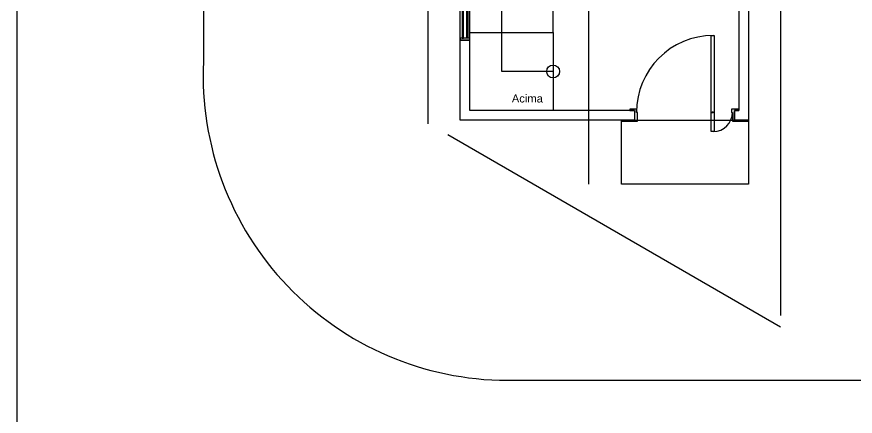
# Model space of a CAD drawing. Header units: metres. Extents: x 97 to 197, y 104 to 205.
# Drawn here: x 96.65 to 109.74, y 132.54 to 138.78 of the extents above; entities that cross this region are included whole.
import ezdxf

# ---------------------------------------------------------------- set-up
doc = ezdxf.new("R2010")
doc.units = ezdxf.units.M
doc.linetypes.add('ACAD_ISO10W100', pattern=[18, 12, -3, 0, -3])
doc.linetypes.add('ACAD_ISO12W100', pattern=[21, 12, -3, 0, -3, 0, -3])
doc.layers.get('0').update_dxf_attribs({"plot": 0})
for name, color, linetype in [('1-ALV_CORTE', 5, 'Continuous'), ('10-PROJ_SUP', 2, 'ACAD_ISO12W100'), ('11-ESQ_CORTE', 3, 'Continuous'), ('16-EIXOS', 253, 'ACAD_ISO10W100'), ('5-PISO', 1, 'Continuous'), ('7-PISO_INF', 253, 'Continuous'), ('TEXT', 1, 'Continuous')]:
    doc.layers.add(name, color=color, linetype=linetype)
doc.layers.add('A-DETL-THIN', color=151, linetype='Continuous', lineweight=18, plot=False)
doc.styles.add('Arial', font='arial.ttf', dxfattribs={"height": 125})

# ---------------------------------------------------------------- blocks, each defined once
blk = doc.blocks.new('PORTA_ACESSO')
at = {"layer": '1-ALV_CORTE'}
for p, q in [((-1.53, 0.15), (-1.53, 0)), ((0.03, 0.15), (0.03, 0))]:
    blk.add_line(p, q, dxfattribs=at)
at = {"layer": '11-ESQ_CORTE'}
blk.add_lwpolyline([(-0.284, 0.12), (-0.284, -0.18), (-0.334, -0.18), (-0.334, 1.32), (-0.284, 1.32)], close=True, dxfattribs=at)
at = {"layer": '11-ESQ_CORTE', "ltscale": 0.1}
for points in [[(-1.484, -0.02), (-1.484, 0.12), (-1.5, 0.12), (-1.5, 0.17), (-1.6, 0.17), (-1.6, 0.15), (-1.53, 0.15), (-1.53, 0), (-1.734, 0), (-1.734, -0.02)], [(-0.016, 0.17), (-0.016, 0.12), (0, 0.12), (0, -0.02), (0.25, -0.02), (0.25, 0), (0.03, 0), (0.03, 0.15), (0.1, 0.15), (0.1, 0.17)]]:
    blk.add_lwpolyline(points, close=True, dxfattribs=at)
at = {"layer": '5-PISO', "color": 251, "true_color": 0x636466}
for radius, start, end in [(1.2, 90, 180), (0.3, 270, 0)]:
    blk.add_arc((-0.299, 0.12), radius, start, end, dxfattribs=at)
at = {"layer": 'A-DETL-THIN'}
for p, q in [((-0.309, 0.135), (-0.309, 0.105)), ((-0.294, 0.12), (-0.324, 0.12))]:
    blk.add_line(p, q, dxfattribs=at)
blk.add_circle((-0.309, 0.12), 0.01, dxfattribs=at)
blk = doc.blocks.new('ESQ_FIXA-VENTILAÇÃO')
at = {"layer": '1-ALV_CORTE'}
for p, q in [((0, 0), (-0.15, 0)), ((0, -0.7), (-0.15, -0.7))]:
    blk.add_line(p, q, dxfattribs=at)
at = {"layer": '10-PROJ_SUP', "ltscale": 0.5}
blk.add_lwpolyline([(-0.12, -0.03), (-0.12, -0.67), (-0.1, -0.67), (-0.1, -0.03)], close=True, dxfattribs=at)
at = {"layer": '11-ESQ_CORTE', "ltscale": 0.1}
for points in [[(-0.15, 0), (-0.15, -0.03), (0, -0.03), (0, 0)], [(-0.03, -0.03), (-0.03, -0.67), (-0.05, -0.67), (-0.05, -0.03)], [(-0.15, -0.67), (-0.15, -0.7), (0, -0.7), (0, -0.67)]]:
    blk.add_lwpolyline(points, close=True, dxfattribs=at)

msp = doc.modelspace()

# ---------------------------------------------------------------- linework, layer by layer
at = {"layer": '1-ALV_CORTE', "ltscale": 0.01}
msp.add_line((103.726, 138.413), (103.576, 138.413), dxfattribs=at)
at = {"layer": '1-ALV_CORTE'}
for points in [[(109.062, 144.978), (110.625, 145.115), (111, 140.831), (108.076, 140.575), (108.076, 137.167), (107.856, 137.167)], [(109.075, 144.828), (110.489, 144.952), (110.838, 140.967), (107.926, 140.713), (107.926, 137.317), (107.856, 137.317)], [(106.296, 137.167), (103.576, 137.167), (103.576, 138.413)], [(106.296, 137.317), (103.726, 137.317), (103.726, 138.413)]]:
    msp.add_lwpolyline(points, dxfattribs=at)
at = {"layer": '16-EIXOS'}
msp.add_line((105.576, 143.167), (105.576, 136.167), dxfattribs=at)
at = {"layer": '5-PISO', "ltscale": 0.1}
for p, q in [((103.576, 138.413), (103.576, 142.683)), ((103.726, 138.413), (103.726, 142.713))]:
    msp.add_line(p, q, dxfattribs=at)
at = {"layer": '5-PISO'}
msp.add_lwpolyline([(103.726, 138.533), (105.026, 138.533), (105.026, 143.633), (104.576, 143.633), (104.576, 140.633)], dxfattribs=at)
at = {"layer": '5-PISO', "ltscale": 0.1}
msp.add_lwpolyline([(108.076, 137.167), (108.076, 136.167), (106.092, 136.167), (106.092, 137.167)], close=True, dxfattribs=at)
at = {"layer": 'TEXT'}
msp.add_lwpolyline([(105.026, 137.925), (104.226, 137.925), (104.226, 140.183)], dxfattribs=at)
msp.add_circle((105.026, 137.925), 0.1, dxfattribs=at)

# ---------------------------------------------------------------- block references
msp.add_blockref('PORTA_ACESSO', (107.826, 137.167))
at = {"layer": '11-ESQ_CORTE'}
msp.add_blockref('ESQ_FIXA-VENTILAÇÃO', (103.726, 139.113), dxfattribs=at)

# ---------------------------------------------------------------- next in the draw order: texts
at = {"layer": 'TEXT', "insert": (104.381, 137.566), "char_height": 0.125, "width": 0.58155, "attachment_point": 1, "line_spacing_factor": 0.941778, "style": 'Arial', "bg_fill": 3, "box_fill_scale": 1.25, "bg_fill_color": 256, "bg_fill_true_color": 13158600, "bg_fill_transparency": 0}
msp.add_mtext('Acima', dxfattribs=at)

# ---------------------------------------------------------------- next in the draw order: linework, layer by layer
msp.add_lwpolyline([(96.65, 130.462), (116.65, 130.462), (116.65, 155.462), (96.65, 155.462)], close=True)
at = {"layer": '10-PROJ_SUP', "ltscale": 0.5}
msp.add_lwpolyline([(100.294, 148.316), (105.057, 151.066), (108.32, 145.415), (111.08, 145.656), (111.542, 140.377), (108.576, 140.117), (108.576, 133.934), (103.076, 137.109), (103.076, 143.497)], close=True, dxfattribs=at)
at = {"layer": '5-PISO'}
msp.add_line((105.026, 138.533), (105.026, 137.317), dxfattribs=at)
at = {"layer": '7-PISO_INF'}
msp.add_lwpolyline([(99.564, 152.82), (99.564, 148.007), (99.564, 138.075, 0.426655), (104.309, 133.104), (114.076, 133.104), (114.076, 152.82)], format="xyb", close=True, dxfattribs=at)

doc.saveas('drawing.dxf')
